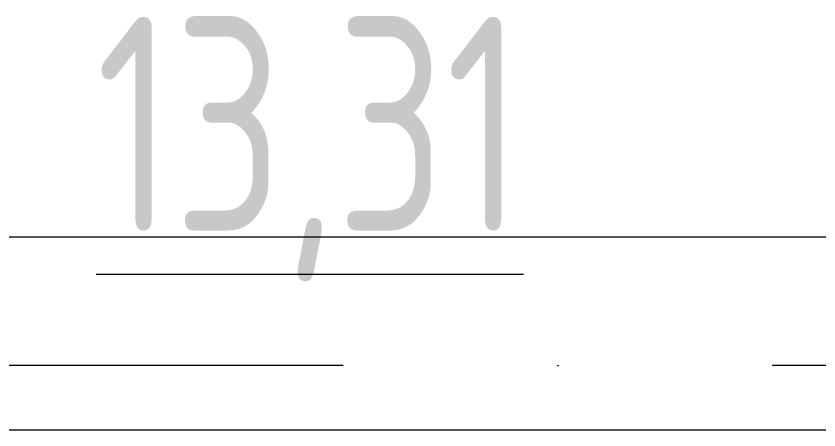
# Model space of a CAD drawing. Header units: millimetres. Extents: x -325553 to 627452, y -28539 to 738858.
# Drawn here: x -50232 to -49295, y 158639 to 159122 of the extents above; entities that cross this region are included whole.
import ezdxf

# ---------------------------------------------------------------- set-up
doc = ezdxf.new("R2010")
doc.units = ezdxf.units.MM
doc.linetypes.add('ADSK_Линия сетки', pattern=[25, 20, -2.5, 0, -2.5])
doc.linetypes.add('ADSK_Сверху', pattern=[450, 300, -150])
doc.layers.add('000_доп.МДУ', color=7, linetype='Continuous')
for name, color, linetype, lineweight in [('Линии', 7, 'Continuous', 9), ('Марки помещений', 252, 'Continuous', 20), ('Оси', 252, 'Continuous', 9), ('Стены наружные', 7, 'Continuous', 18)]:
    doc.layers.add(name, color=color, linetype=linetype, lineweight=lineweight)
doc.styles.add('GOST Common_3', font='', dxfattribs={"height": 3.5})
doc.styles.get('GOST Common_3').set_extended_font_data('GOST 2.304 type A')

# ---------------------------------------------------------------- blocks, each defined once
blk = doc.blocks.new('1 этаж')
at = {"layer": 'Линии', "color": 251, "linetype": 'ADSK_Сверху', "ltscale": 100, "true_color": 0x636466}
blk.add_line((-59080.8, -11393.73), (-48250.8, -11393.73), dxfattribs=at)
at = {"layer": 'Оси', "color": 251, "linetype": 'ADSK_Линия сетки', "ltscale": 100, "true_color": 0x636466}
blk.add_line((4411.49, -11543.73), (-72528.08, -11543.73), dxfattribs=at)
at = {"layer": 'Стены наружные', "color": 251, "true_color": 0x636466}
blk.add_line((-51140.8, -11618.73), (-50010.8, -11618.73), dxfattribs=at)
at = {"layer": 'Марки помещений', "color": 251, "true_color": 0x636466, "style": 'GOST Common_3', "width": 0.9}
blk.add_text('%%U13,31', height=250, dxfattribs=at).set_placement((-50879.05, -11387.22))

msp = doc.modelspace()

# ---------------------------------------------------------------- block references
at = {"layer": '000_доп.МДУ', "color": 7, "lineweight": 0}
msp.add_blockref('1 этаж', (740.65, 170257.97), dxfattribs=at)

doc.saveas('drawing.dxf')
